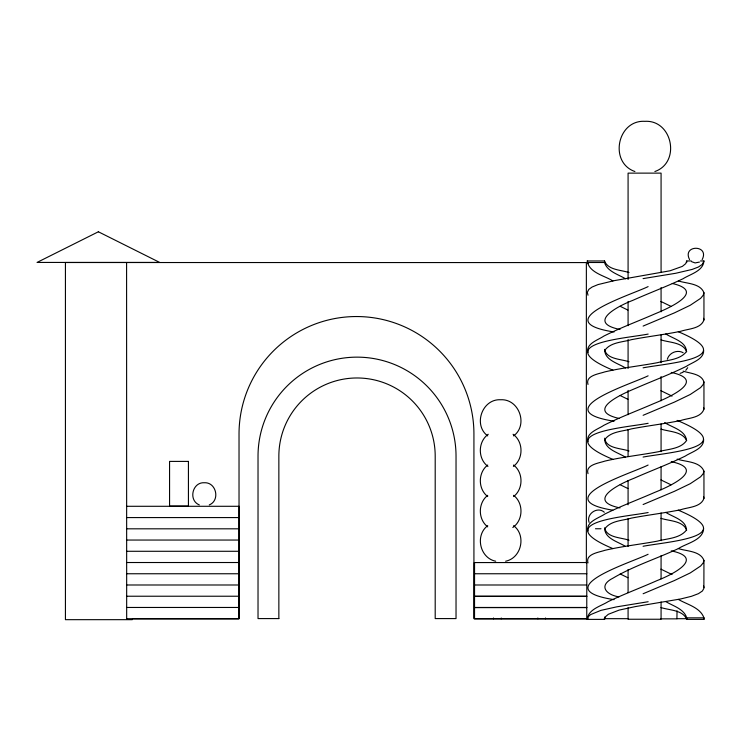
<?xml version="1.0" encoding="UTF-8"?>
<svg xmlns="http://www.w3.org/2000/svg" width="741" height="741" viewBox="0 0 741 741"><rect width="100%" height="100%" fill="white"/><g stroke="black" fill="none" stroke-linecap="round" stroke-linejoin="round"><path stroke-width="1.11" d="M671.235 550.859C706.256 558.121 671.216 575.109 657.193 580.536C640.937 587.724 624.265 593.976 608.204 601.599C600.951 606.231 588.03 609.213 587.28 619.383L604.526 619.383L605.49 616.716L608.315 614.289L619.115 610.102L635.269 606.61L680.784 598.941L691.39 596.329L698.467 593.652L702.412 590.985L703.876 588.391L703.95 560.409C700.319 550.887 686.722 551.35 678.385 548.581C656.711 558.686 633.648 565.957 612.992 578.147C597.885 585.668 606.268 594.94 619.004 596.875M625.441 546.404C618.392 541.838 605.369 538.855 604.702 528.981C610.399 520.608 622.551 520.701 631.471 518.098C647.847 514.967 664.436 513.059 680.784 509.715C688.408 507.14 700.884 507.27 703.95 498.378L703.95 471.183C700.013 461.356 685.86 461.995 677.154 459.124M625.441 457.188C618.392 452.612 605.369 449.63 604.702 439.765C610.399 431.392 622.551 431.484 631.471 428.872C647.847 425.742 664.436 423.833 680.784 420.499C688.408 417.915 700.884 418.044 703.95 409.152L703.95 381.967C701.412 373.714 690.047 373.52 683.1 371.121M625.441 367.962C618.392 363.396 605.369 360.413 604.702 350.539C610.399 342.166 622.551 342.259 631.471 339.656C647.847 336.525 664.436 334.617 680.784 331.273C688.408 328.698 700.884 328.828 703.95 319.936L703.95 292.741C700.319 283.229 686.722 283.692 678.385 280.922M587.28 619.383L588.243 616.716L590.558 614.622L600.895 610.38L616.744 606.842L648.153 601.729M691.307 260.962L686.703 260.962L685.749 263.629L682.359 266.38L670.086 270.771L614.076 280.682L598.043 284.581L592.142 287.008L588.826 289.361L587.298 292.343L588.011 295.224M700.504 260.962L703.95 260.962L702.375 264.342L698.393 267.019L692.205 269.409L675.764 273.262L643.077 278.616M703.95 292.741L703.218 295.224L700.625 298.345L690.26 305.255L674.44 312.869L643.114 326.077M703.95 381.967L703.218 384.449L700.625 387.571L690.26 394.481L674.44 402.094L643.114 415.303M703.95 471.183L703.218 473.666L700.625 476.787L690.26 483.697L674.44 491.311L643.114 504.519M703.95 560.409L703.218 562.891L700.625 566.013L690.26 572.923L674.44 580.536L643.114 593.745M604.61 349.372C606.564 359.431 621.171 358.987 629.026 361.765M604.61 527.814C606.564 537.873 621.171 537.429 629.026 540.208M604.61 617.04L604.526 619.383M604.702 438.19C605.786 448.629 621.282 448.185 629.026 450.991M493.562 618.281L493.478 618.8L493.478 618.114M501.268 618.281L501.185 618.8L501.185 618.114M667.326 359.274C669.086 352.762 677.311 349.354 683.156 352.716M702.162 259.609C709.971 244.502 681.766 244.502 689.575 259.609M687.704 367.712L685.768 370.324M513.596 435.912C528.453 425.047 519.172 398.686 500.657 399.751C482.15 398.686 472.869 425.047 487.717 435.912M487.717 465.024C477.871 472.563 477.871 489.014 487.717 496.563M487.717 495.34C477.871 502.889 477.871 519.339 487.717 526.879M513.596 496.563C523.452 489.014 523.452 472.563 513.596 465.024M487.717 525.665C474.796 535.252 479.825 558.103 495.701 561.224M513.374 466.422C523.674 458.809 523.507 441.673 513.059 434.263M488.263 434.263C477.815 441.673 477.649 458.809 487.948 466.422M512.809 527.499C523.359 520.247 523.767 503.102 513.596 495.34M703.95 260.962C703.209 271.132 690.288 274.114 683.035 278.746C666.548 286.563 649.431 292.936 632.768 300.374C618.439 305.838 585.862 322.548 619.995 329.476M587.993 352.484C585.501 343.731 598.228 339.943 603.85 336.09C620.356 327.8 637.714 321.399 654.618 313.999C667.02 308.858 707.701 291.63 672.235 283.47M703.635 439.385C704.135 448.685 691.594 451.871 685.258 456.095C668.53 464.255 651.043 470.711 634.037 478.251C620.013 483.678 584.973 500.666 619.995 507.918M587.993 530.927C585.594 521.757 599.015 518.033 604.897 514.004C621.097 505.983 638.066 499.684 654.618 492.441C668.049 487.059 707.933 469.525 671.235 461.643M209.277 504.917C220.41 500.434 216.326 482.03 204.294 482.743C192.262 482.03 188.177 500.434 199.31 504.917M699.439 262.073L695.132 262.935L691.659 261.693M683.156 372.26L680.099 373.353M678.321 548.609C686.62 543.236 702.987 540.3 703.635 528.602M654.877 171.523C680.97 162.474 672.541 119.709 644.892 121.329C617.253 119.709 608.824 162.474 634.907 171.523M648.116 286.6C630.156 295.335 546.108 321.325 614.076 331.996M648.116 375.826C630.174 384.542 546.098 410.542 614.076 421.221M648.116 465.042C631.425 473.443 546.589 499.304 612.853 510.206M648.116 554.268C629.98 563.067 546.173 588.965 614.076 599.664M505.612 561.224C521.497 558.103 526.527 535.252 513.596 525.665M601.007 528.759L595.468 528.759M648.153 334.071C624.218 338.702 548.886 343.407 612.909 370.167M643.077 367.832C667.011 363.201 742.352 358.496 678.321 331.736M648.153 423.287C624.218 427.918 548.886 432.624 612.909 459.392M643.077 457.058C668.669 452.334 742.575 447.388 677.098 420.397M648.153 512.513C624.218 517.144 548.886 521.849 612.909 548.609M643.077 546.274C667.085 541.634 742.325 536.938 678.321 510.178M612.909 280.941C604.304 275.541 588.863 272.716 587.28 260.962L604.526 260.962C607.981 270.159 620.995 269.863 629.026 272.549M587.28 262.499L604.526 262.499C607.194 271.465 618.189 274.355 625.441 278.746M126.628 506.288L239.139 506.288L239.084 618.698L126.591 618.698M126.674 517.579L239.084 517.579M126.674 528.815L239.084 528.815M126.674 540.05L239.084 540.05M126.674 551.285L239.084 551.285M126.674 562.521L239.084 562.521M126.674 573.756L239.084 573.756M474.555 573.756L586.807 573.756M126.674 584.992L239.084 584.992M474.555 584.992L586.807 584.992M126.674 596.227L239.084 596.227M474.555 596.227L586.807 596.227M474.536 596.375L586.761 596.375M126.674 607.463L239.084 607.463M474.555 607.463L586.807 607.463M474.536 607.611L586.761 607.611M665.788 601.599C673.05 605.99 684.036 608.87 686.703 617.846L703.95 617.846L703.95 619.383L686.703 619.383C682.961 609.871 669.392 610.334 661 607.555M587.993 618.679L473.925 618.698L473.925 433.985A117.448 117.448 0 0 0 356.477 316.537A117.448 117.448 0 0 0 239.028 433.985L239.028 618.698M604.174 618.679L628.451 618.679M677.033 618.698L686.963 618.698M132.454 618.855L238.509 618.855M660.787 618.855L676.913 618.855L677.033 610.834M132.324 619.671L65.43 619.671L65.43 262.518L586.363 262.583L586.363 563.197M661 339.887C669.392 342.666 682.97 342.203 686.703 351.716M661 429.113C669.456 431.808 682.322 431.494 686.685 440.543M661 518.339C669.392 521.108 682.97 520.654 686.703 530.158M671.235 372.417C708.729 380.605 666.455 398.408 653.312 403.789C636.825 410.959 619.93 417.229 603.85 425.315C598.228 429.169 585.501 432.948 587.993 441.71M619.004 418.433C583.538 410.273 624.209 393.036 636.612 387.904C653.164 380.661 670.133 374.362 686.333 366.341C692.363 362.293 704.283 359.07 703.635 350.16M660.935 301.485L671.04 306.376M660.935 390.711L672.041 396.12M660.935 479.927L671.04 484.818M660.935 569.153L672.041 574.562M678.321 599.395C687.037 604.517 700.264 607.416 703.95 617.846M627.896 310.09L620.189 306.302M627.896 399.306L620.189 395.527M627.896 488.532L620.189 484.753M627.896 577.748L620.189 573.969M664.64 422.611C672.031 427.372 685.666 430.326 686.527 440.58C680.497 449.231 667.826 449.009 658.517 451.704C640.659 455.076 622.533 456.956 604.823 461.115C599.024 463.116 585.094 464.746 588.011 473.666M665.788 333.941C672.745 338.535 686.555 341.638 686.388 351.734C679.617 360.163 666.965 360.043 657.248 362.72C639.807 365.952 622.116 367.832 604.823 371.889C599.024 373.89 585.094 375.52 588.011 384.449M665.788 512.383C672.745 516.977 686.555 520.089 686.388 530.185C679.617 538.605 666.965 538.485 657.248 541.162C639.807 544.394 622.116 546.274 604.823 550.331C599.024 552.332 585.094 553.962 588.011 562.891M604.295 512.235C597.589 506.084 585.983 513.846 589.095 522.386M588.243 263.629L587.28 260.962M703.626 617.827L703.95 619.383M703.617 318.297L703.95 319.936M703.617 407.522L703.95 409.152M703.617 496.739L703.95 498.378M703.617 585.964L703.95 587.604M545.524 618.281L545.608 618.8L545.608 618.114M537.818 618.281L537.901 618.8L537.901 618.114M686.703 260.962L686.703 262.499M686.703 617.846L686.703 619.383M661.074 272.521L661.074 173.125L628.081 173.125L628.081 279.459M661.074 287.545L661.074 311.822M661.074 334.932L661.074 362.673M661.074 376.539L661.074 400.807M661.074 423.926L661.074 451.658M661.074 466.682L661.074 489.801M661.074 512.92L661.074 540.652M661.074 555.676L661.074 578.795M661.074 601.905L661.074 619.244L628.081 619.244L628.081 607.685M628.081 301.42L628.081 325.688M628.081 339.554L628.081 368.453M628.081 390.405L628.081 414.682M628.081 429.706L628.081 456.289M628.081 480.557L628.081 504.825M628.081 518.691L628.081 546.432M628.081 569.551L628.081 592.661M604.526 260.962L604.526 262.499M474.555 562.521L474.536 618.855L586.761 618.855L586.807 562.521L474.305 562.576L474.305 618.3M126.591 262.583L126.674 618.698M98.368 231.776L37.05 262.434L159.676 262.434L98.368 231.776M188.427 461.402L169.569 461.402L169.569 506.084L188.427 506.084L188.427 461.402M278.857 618.587L258.025 618.587L258.025 456.141A98.998 98.998 0 0 1 357.032 357.143A98.998 98.998 0 0 1 456.03 456.141L456.03 618.587L435.199 618.587L435.199 456.141A78.166 78.166 0 0 0 357.032 377.975A78.166 78.166 0 0 0 278.857 456.141L278.857 618.587"/></g></svg>
